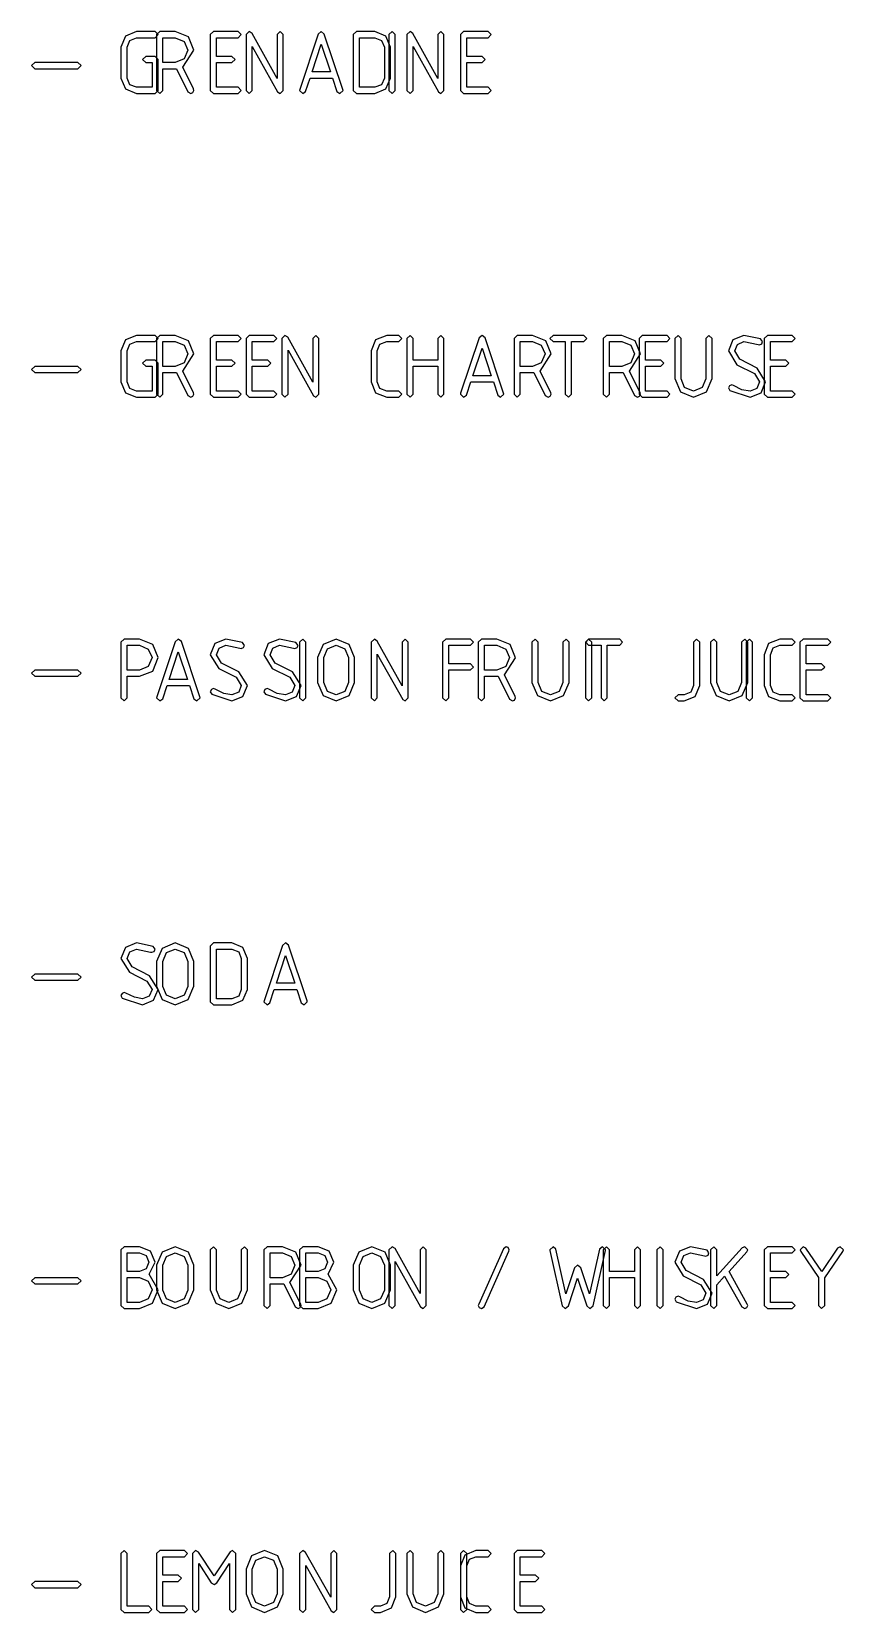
# Model space of a CAD drawing. Header units: metres. Extents: x 0 to 16.5, y 0 to 11.5.
# Drawn here: x 13.921 to 14.552, y 6.708 to 7.937 of the extents above; entities that cross this region are included whole.
import ezdxf

# ---------------------------------------------------------------- set-up
doc = ezdxf.new("R2010")
doc.units = ezdxf.units.M
for name, color, linetype in [('bourbon - whiskey', 35, 'Continuous'), ('grenadine', 40, 'Continuous'), ('soda', 4, 'Continuous')]:
    doc.layers.add(name, color=color, linetype=linetype)

msp = doc.modelspace()

# ---------------------------------------------------------------- linework, layer by layer
at = {"color": 7}
for points in [[(13.9978, 7.6596), (13.9957, 7.6648), (13.9957, 7.6889), (13.9978, 7.694), (14.0029, 7.6961), (14.0174, 7.6961), (14.0197, 7.6985), (14.0174, 7.7008), (14.0029, 7.7008), (13.9943, 7.6974), (13.9908, 7.6889), (13.9908, 7.6648), (13.9943, 7.6563), (14.0029, 7.6528), (14.0174, 7.6528), (14.0197, 7.6552), (14.0197, 7.6792), (14.0174, 7.6816), (14.0101, 7.6816), (14.0076, 7.6792), (14.0101, 7.6769), (14.015, 7.6769), (14.015, 7.6576), (14.0029, 7.6576), (13.9978, 7.6596)], [(14.0475, 7.6864), (14.0433, 7.6967), (14.0331, 7.7008), (14.0211, 7.7008), (14.0186, 7.6985), (14.0186, 7.6552), (14.0211, 7.6528), (14.0235, 7.6552), (14.0235, 7.672), (14.0331, 7.672), (14.034, 7.672), (14.0429, 7.6541), (14.0451, 7.6528), (14.0468, 7.6535), (14.0475, 7.6552), (14.0472, 7.6563), (14.0389, 7.6731), (14.0475, 7.6864)], [(14.0331, 7.6961), (14.0399, 7.6932), (14.0428, 7.6865), (14.0399, 7.6796), (14.0331, 7.6768), (14.0235, 7.6768), (14.0235, 7.6961), (14.0331, 7.6961)], [(14.0628, 7.6528), (14.0819, 7.6528), (14.0843, 7.6552), (14.0819, 7.6576), (14.0651, 7.6576), (14.0651, 7.6769), (14.0771, 7.6769), (14.0796, 7.6792), (14.0771, 7.6816), (14.0651, 7.6816), (14.0651, 7.6961), (14.0819, 7.6961), (14.0843, 7.6985), (14.0819, 7.7008), (14.0628, 7.7008), (14.0603, 7.6985), (14.0603, 7.6552), (14.0628, 7.6528)], [(14.0906, 7.6528), (14.1097, 7.6528), (14.1121, 7.6552), (14.1097, 7.6576), (14.0929, 7.6576), (14.0929, 7.6769), (14.1049, 7.6769), (14.1074, 7.6792), (14.1049, 7.6816), (14.0929, 7.6816), (14.0929, 7.6961), (14.1097, 7.6961), (14.1121, 7.6985), (14.1097, 7.7008), (14.0906, 7.7008), (14.0881, 7.6985), (14.0881, 7.6552), (14.0906, 7.6528)], [(14.1206, 7.6994), (14.1183, 7.7008), (14.1158, 7.6985), (14.1158, 7.6552), (14.1183, 7.6528), (14.1207, 7.6552), (14.1207, 7.6893), (14.1404, 7.654), (14.1424, 7.6528), (14.1447, 7.6552), (14.1447, 7.6985), (14.1424, 7.7008), (14.14, 7.6985), (14.14, 7.6645), (14.1206, 7.6994)], [(14.1974, 7.7008), (14.1888, 7.6974), (14.1853, 7.6889), (14.1853, 7.6648), (14.1888, 7.6563), (14.1974, 7.6528), (14.2069, 7.6528), (14.2093, 7.6552), (14.2069, 7.6576), (14.1974, 7.6576), (14.1922, 7.6596), (14.1901, 7.6648), (14.1901, 7.6889), (14.1922, 7.694), (14.1974, 7.6961), (14.2069, 7.6961), (14.2093, 7.6985), (14.2069, 7.7008), (14.1974, 7.7008)], [(14.2156, 7.6528), (14.2179, 7.6552), (14.2179, 7.6769), (14.2372, 7.6769), (14.2372, 7.6552), (14.2396, 7.6528), (14.2419, 7.6552), (14.2419, 7.6985), (14.2396, 7.7008), (14.2372, 7.6985), (14.2372, 7.6816), (14.2179, 7.6816), (14.2179, 7.6985), (14.2156, 7.7008), (14.2131, 7.6985), (14.2131, 7.6552), (14.2156, 7.6528)], [(14.2883, 7.6559), (14.2739, 7.699), (14.2715, 7.7008), (14.2692, 7.6989), (14.2549, 7.6559), (14.2547, 7.6552), (14.2572, 7.6528), (14.2594, 7.6544), (14.2628, 7.6648), (14.2803, 7.6648), (14.2838, 7.6544), (14.286, 7.6528), (14.2885, 7.6552), (14.2883, 7.6559)], [(14.3253, 7.6864), (14.3211, 7.6967), (14.3108, 7.7008), (14.2989, 7.7008), (14.2964, 7.6985), (14.2964, 7.6552), (14.2989, 7.6528), (14.3012, 7.6552), (14.3012, 7.672), (14.3108, 7.672), (14.3118, 7.672), (14.3207, 7.6541), (14.3229, 7.6528), (14.3246, 7.6535), (14.3253, 7.6552), (14.325, 7.6563), (14.3167, 7.6731), (14.3253, 7.6864)], [(14.3108, 7.6961), (14.3176, 7.6932), (14.3206, 7.6865), (14.3176, 7.6796), (14.3108, 7.6768), (14.3012, 7.6768), (14.3012, 7.6961), (14.3108, 7.6961)], [(14.3267, 7.6961), (14.3362, 7.6961), (14.3362, 7.6552), (14.3386, 7.6528), (14.341, 7.6552), (14.341, 7.6961), (14.3507, 7.6961), (14.3531, 7.6985), (14.3507, 7.7008), (14.3267, 7.7008), (14.3243, 7.6985), (14.3267, 7.6961)], [(14.3947, 7.6864), (14.3906, 7.6967), (14.3803, 7.7008), (14.3683, 7.7008), (14.3658, 7.6985), (14.3658, 7.6552), (14.3683, 7.6528), (14.3707, 7.6552), (14.3707, 7.672), (14.3803, 7.672), (14.3812, 7.672), (14.3901, 7.6541), (14.3924, 7.6528), (14.394, 7.6535), (14.3947, 7.6552), (14.3944, 7.6563), (14.3861, 7.6731), (14.3947, 7.6864)], [(14.3803, 7.6961), (14.3871, 7.6932), (14.39, 7.6865), (14.3871, 7.6796), (14.3803, 7.6768), (14.3707, 7.6768), (14.3707, 7.6961), (14.3803, 7.6961)], [(14.3961, 7.6528), (14.4153, 7.6528), (14.4176, 7.6552), (14.4153, 7.6576), (14.3985, 7.6576), (14.3985, 7.6769), (14.4104, 7.6769), (14.4129, 7.6792), (14.4104, 7.6816), (14.3985, 7.6816), (14.3985, 7.6961), (14.4153, 7.6961), (14.4176, 7.6985), (14.4153, 7.7008), (14.3961, 7.7008), (14.3936, 7.6985), (14.3936, 7.6552), (14.3961, 7.6528)], [(14.4479, 7.7008), (14.4456, 7.6985), (14.4456, 7.6672), (14.4426, 7.6603), (14.4358, 7.6576), (14.429, 7.6603), (14.4262, 7.6672), (14.4262, 7.6985), (14.4239, 7.7008), (14.4214, 7.6985), (14.4214, 7.6673), (14.4257, 7.657), (14.4358, 7.6528), (14.446, 7.657), (14.4503, 7.6673), (14.4503, 7.6985), (14.4479, 7.7008)], [(14.4853, 7.6755), (14.4718, 7.6823), (14.4679, 7.6889), (14.47, 7.6939), (14.4751, 7.6961), (14.4861, 7.6939), (14.4871, 7.6936), (14.4889, 7.6943), (14.4896, 7.696), (14.4881, 7.6982), (14.4751, 7.7008), (14.4665, 7.6974), (14.4631, 7.6889), (14.4696, 7.6781), (14.4832, 7.6712), (14.4872, 7.6648), (14.4851, 7.6596), (14.4799, 7.6576), (14.4735, 7.6586), (14.4669, 7.6619), (14.4656, 7.6624), (14.4639, 7.6616), (14.4631, 7.66), (14.4642, 7.658), (14.4799, 7.6528), (14.4885, 7.6563), (14.4919, 7.6648), (14.4853, 7.6755)], [(14.4933, 7.6528), (14.5125, 7.6528), (14.5149, 7.6552), (14.5125, 7.6576), (14.4957, 7.6576), (14.4957, 7.6769), (14.5076, 7.6769), (14.5101, 7.6792), (14.5076, 7.6816), (14.4957, 7.6816), (14.4957, 7.6961), (14.5125, 7.6961), (14.5149, 7.6985), (14.5125, 7.7008), (14.4933, 7.7008), (14.4908, 7.6985), (14.4908, 7.6552), (14.4933, 7.6528)], [(14.2787, 7.6695), (14.2644, 7.6695), (14.2715, 7.691), (14.2787, 7.6695)], [(13.9908, 7.4623), (13.9908, 7.4191), (13.9933, 7.4167), (13.9957, 7.4191), (13.9957, 7.4359), (14.0053, 7.4359), (14.0157, 7.4399), (14.0197, 7.4504), (14.0156, 7.4606), (14.0053, 7.4647), (13.9933, 7.4647), (13.9908, 7.4623)], [(14.0053, 7.46), (14.0121, 7.4571), (14.015, 7.4504), (14.0121, 7.4435), (14.0053, 7.4406), (13.9957, 7.4406), (13.9957, 7.46), (14.0053, 7.46)], [(14.0522, 7.4198), (14.0378, 7.4629), (14.0354, 7.4647), (14.0331, 7.4628), (14.0187, 7.4198), (14.0186, 7.4191), (14.0211, 7.4167), (14.0233, 7.4183), (14.0267, 7.4287), (14.0442, 7.4287), (14.0476, 7.4183), (14.0499, 7.4167), (14.0524, 7.4191), (14.0522, 7.4198)], [(14.0825, 7.4394), (14.069, 7.4462), (14.0651, 7.4527), (14.0672, 7.4578), (14.0724, 7.46), (14.0833, 7.4577), (14.0843, 7.4575), (14.0861, 7.4582), (14.0868, 7.4599), (14.0853, 7.4621), (14.0724, 7.4647), (14.0638, 7.4613), (14.0603, 7.4527), (14.0668, 7.442), (14.0804, 7.4351), (14.0844, 7.4287), (14.0824, 7.4235), (14.0771, 7.4214), (14.0707, 7.4225), (14.0642, 7.4258), (14.0628, 7.4263), (14.0611, 7.4255), (14.0603, 7.4239), (14.0614, 7.4219), (14.0771, 7.4167), (14.0857, 7.4202), (14.0892, 7.4287), (14.0825, 7.4394)], [(14.1242, 7.4394), (14.1107, 7.4462), (14.1068, 7.4527), (14.1089, 7.4578), (14.114, 7.46), (14.125, 7.4577), (14.126, 7.4575), (14.1278, 7.4582), (14.1285, 7.4599), (14.1269, 7.4621), (14.114, 7.4647), (14.1054, 7.4613), (14.1019, 7.4527), (14.1085, 7.442), (14.1221, 7.4351), (14.1261, 7.4287), (14.124, 7.4235), (14.1187, 7.4214), (14.1124, 7.4225), (14.1058, 7.4258), (14.1044, 7.4263), (14.1028, 7.4255), (14.1019, 7.4239), (14.1031, 7.4219), (14.1187, 7.4167), (14.1274, 7.4202), (14.1308, 7.4287), (14.1242, 7.4394)], [(14.1346, 7.4191), (14.1346, 7.4623), (14.1322, 7.4647), (14.1297, 7.4623), (14.1297, 7.4191), (14.1322, 7.4167), (14.1346, 7.4191)], [(14.1725, 7.4504), (14.1683, 7.4606), (14.1581, 7.4647), (14.1479, 7.4605), (14.1436, 7.4504), (14.1436, 7.4311), (14.1479, 7.4209), (14.1581, 7.4167), (14.1682, 7.4209), (14.1725, 7.4311), (14.1725, 7.4504)], [(14.1649, 7.4242), (14.1581, 7.4214), (14.1513, 7.4242), (14.1485, 7.431), (14.1485, 7.4504), (14.1513, 7.4572), (14.1581, 7.46), (14.1649, 7.4572), (14.1678, 7.4504), (14.1678, 7.431), (14.1649, 7.4242)], [(14.19, 7.4633), (14.1878, 7.4647), (14.1853, 7.4623), (14.1853, 7.4191), (14.1878, 7.4167), (14.1901, 7.4191), (14.1901, 7.4532), (14.2099, 7.4179), (14.2118, 7.4167), (14.2142, 7.4191), (14.2142, 7.4623), (14.2118, 7.4647), (14.2094, 7.4623), (14.2094, 7.4284), (14.19, 7.4633)], [(14.2433, 7.4167), (14.2457, 7.4191), (14.2457, 7.4408), (14.2625, 7.4408), (14.2649, 7.4431), (14.2625, 7.4455), (14.2457, 7.4455), (14.2457, 7.46), (14.2625, 7.46), (14.2649, 7.4623), (14.2625, 7.4647), (14.2433, 7.4647), (14.2408, 7.4623), (14.2408, 7.4191), (14.2433, 7.4167)], [(14.2975, 7.4503), (14.2933, 7.4606), (14.2831, 7.4647), (14.2711, 7.4647), (14.2686, 7.4623), (14.2686, 7.4191), (14.2711, 7.4167), (14.2735, 7.4191), (14.2735, 7.4359), (14.2831, 7.4359), (14.284, 7.4359), (14.2929, 7.418), (14.2951, 7.4167), (14.2968, 7.4174), (14.2975, 7.4191), (14.2972, 7.4202), (14.2889, 7.437), (14.2975, 7.4503)], [(14.2831, 7.46), (14.2899, 7.4571), (14.2928, 7.4504), (14.2899, 7.4435), (14.2831, 7.4406), (14.2735, 7.4406), (14.2735, 7.46), (14.2831, 7.46)], [(14.3368, 7.4647), (14.3344, 7.4623), (14.3344, 7.431), (14.3315, 7.4242), (14.3247, 7.4214), (14.3179, 7.4242), (14.3151, 7.431), (14.3151, 7.4623), (14.3128, 7.4647), (14.3103, 7.4623), (14.3103, 7.4311), (14.3146, 7.4209), (14.3247, 7.4167), (14.3349, 7.4209), (14.3392, 7.4311), (14.3392, 7.4623), (14.3368, 7.4647)], [(14.3568, 7.4191), (14.3568, 7.4623), (14.3544, 7.4647), (14.3519, 7.4623), (14.3519, 7.4191), (14.3544, 7.4167), (14.3568, 7.4191)], [(14.3544, 7.46), (14.364, 7.46), (14.364, 7.4191), (14.3664, 7.4167), (14.3688, 7.4191), (14.3688, 7.46), (14.3785, 7.46), (14.3808, 7.4623), (14.3785, 7.4647), (14.3544, 7.4647), (14.3521, 7.4623), (14.3544, 7.46)], [(14.4382, 7.4647), (14.4358, 7.4623), (14.4358, 7.4287), (14.4337, 7.4235), (14.4286, 7.4214), (14.4239, 7.4214), (14.4214, 7.4191), (14.4239, 7.4167), (14.4286, 7.4167), (14.4372, 7.4202), (14.4407, 7.4287), (14.4407, 7.4623), (14.4382, 7.4647)], [(14.4757, 7.4647), (14.4733, 7.4623), (14.4733, 7.431), (14.4704, 7.4242), (14.4636, 7.4214), (14.4568, 7.4242), (14.454, 7.431), (14.454, 7.4623), (14.4517, 7.4647), (14.4492, 7.4623), (14.4492, 7.4311), (14.4535, 7.4209), (14.4636, 7.4167), (14.4737, 7.4209), (14.4781, 7.4311), (14.4781, 7.4623), (14.4757, 7.4647)], [(14.4818, 7.4191), (14.4818, 7.4623), (14.4794, 7.4647), (14.4769, 7.4623), (14.4769, 7.4191), (14.4794, 7.4167), (14.4818, 7.4191)], [(14.5029, 7.4647), (14.4943, 7.4613), (14.4908, 7.4527), (14.4908, 7.4287), (14.4943, 7.4202), (14.5029, 7.4167), (14.5125, 7.4167), (14.5149, 7.4191), (14.5125, 7.4214), (14.5029, 7.4214), (14.4978, 7.4235), (14.4957, 7.4287), (14.4957, 7.4527), (14.4978, 7.4579), (14.5029, 7.46), (14.5125, 7.46), (14.5149, 7.4623), (14.5125, 7.4647), (14.5029, 7.4647)], [(14.5211, 7.4167), (14.5403, 7.4167), (14.5426, 7.4191), (14.5403, 7.4214), (14.5235, 7.4214), (14.5235, 7.4408), (14.5354, 7.4408), (14.5379, 7.4431), (14.5354, 7.4455), (14.5235, 7.4455), (14.5235, 7.46), (14.5403, 7.46), (14.5426, 7.4623), (14.5403, 7.4647), (14.5211, 7.4647), (14.5186, 7.4623), (14.5186, 7.4191), (14.5211, 7.4167)], [(14.0426, 7.4334), (14.0283, 7.4334), (14.0354, 7.4549), (14.0426, 7.4334)], [(13.9908, 6.7107), (13.9933, 6.7083), (14.0125, 6.7083), (14.0149, 6.7107), (14.0125, 6.7131), (13.9957, 6.7131), (13.9957, 6.754), (13.9933, 6.7564), (13.9908, 6.754), (13.9908, 6.7107)], [(14.0211, 6.7083), (14.0403, 6.7083), (14.0426, 6.7107), (14.0403, 6.7131), (14.0235, 6.7131), (14.0235, 6.7324), (14.0354, 6.7324), (14.0379, 6.7348), (14.0354, 6.7372), (14.0235, 6.7372), (14.0235, 6.7516), (14.0403, 6.7516), (14.0426, 6.754), (14.0403, 6.7564), (14.0211, 6.7564), (14.0186, 6.754), (14.0186, 6.7107), (14.0211, 6.7083)], [(14.0757, 6.7553), (14.0632, 6.7367), (14.051, 6.7552), (14.0489, 6.7564), (14.0464, 6.754), (14.0464, 6.7107), (14.0489, 6.7083), (14.0513, 6.7107), (14.0513, 6.7462), (14.061, 6.7314), (14.0632, 6.7299), (14.0654, 6.7314), (14.0753, 6.7462), (14.0753, 6.7107), (14.0776, 6.7083), (14.0801, 6.7107), (14.0801, 6.754), (14.0776, 6.7564), (14.0757, 6.7553)], [(14.1169, 6.742), (14.1128, 6.7522), (14.1025, 6.7564), (14.0924, 6.7522), (14.0881, 6.742), (14.0881, 6.7228), (14.0924, 6.7126), (14.1025, 6.7083), (14.1126, 6.7126), (14.1169, 6.7228), (14.1169, 6.742)], [(14.1093, 6.7159), (14.1025, 6.7131), (14.0957, 6.7159), (14.0929, 6.7227), (14.0929, 6.742), (14.0957, 6.7489), (14.1025, 6.7516), (14.1093, 6.7489), (14.1122, 6.742), (14.1122, 6.7227), (14.1093, 6.7159)], [(14.1344, 6.755), (14.1322, 6.7564), (14.1297, 6.754), (14.1297, 6.7107), (14.1322, 6.7083), (14.1346, 6.7107), (14.1346, 6.7448), (14.1543, 6.7096), (14.1563, 6.7083), (14.1586, 6.7107), (14.1586, 6.754), (14.1563, 6.7564), (14.1539, 6.754), (14.1539, 6.7201), (14.1344, 6.755)], [(14.2021, 6.7564), (14.1997, 6.754), (14.1997, 6.7203), (14.1976, 6.7152), (14.1925, 6.7131), (14.1878, 6.7131), (14.1853, 6.7107), (14.1878, 6.7083), (14.1925, 6.7083), (14.2011, 6.7119), (14.2046, 6.7203), (14.2046, 6.754), (14.2021, 6.7564)], [(14.2396, 6.7564), (14.2372, 6.754), (14.2372, 6.7227), (14.2343, 6.7159), (14.2275, 6.7131), (14.2207, 6.7159), (14.2179, 6.7227), (14.2179, 6.754), (14.2156, 6.7564), (14.2131, 6.754), (14.2131, 6.7228), (14.2174, 6.7126), (14.2275, 6.7083), (14.2376, 6.7126), (14.2419, 6.7228), (14.2419, 6.754), (14.2396, 6.7564)], [(14.2596, 6.7107), (14.2596, 6.754), (14.2572, 6.7564), (14.2547, 6.754), (14.2547, 6.7107), (14.2572, 6.7083), (14.2596, 6.7107)], [(14.2668, 6.7564), (14.2582, 6.7529), (14.2547, 6.7444), (14.2547, 6.7203), (14.2582, 6.7119), (14.2668, 6.7083), (14.2764, 6.7083), (14.2787, 6.7107), (14.2764, 6.7131), (14.2668, 6.7131), (14.2617, 6.7152), (14.2596, 6.7203), (14.2596, 6.7444), (14.2617, 6.7496), (14.2668, 6.7516), (14.2764, 6.7516), (14.2787, 6.754), (14.2764, 6.7564), (14.2668, 6.7564)], [(14.2989, 6.7083), (14.3181, 6.7083), (14.3204, 6.7107), (14.3181, 6.7131), (14.3012, 6.7131), (14.3012, 6.7324), (14.3132, 6.7324), (14.3157, 6.7348), (14.3132, 6.7372), (14.3012, 6.7372), (14.3012, 6.7516), (14.3181, 6.7516), (14.3204, 6.754), (14.3181, 6.7564), (14.2989, 6.7564), (14.2964, 6.754), (14.2964, 6.7107), (14.2989, 6.7083)]]:
    msp.add_lwpolyline(points, close=True, dxfattribs=at)
for points in [[(13.9599, 7.6744), (13.9574, 7.6768), (13.9239, 7.6768), (13.9214, 7.6744), (13.9239, 7.672), (13.9574, 7.672), (13.9599, 7.6744)], [(13.9599, 7.4383), (13.9574, 7.4406), (13.9239, 7.4406), (13.9214, 7.4383), (13.9239, 7.4359), (13.9574, 7.4359), (13.9599, 7.4383)], [(13.9599, 6.7299), (13.9574, 6.7323), (13.9239, 6.7323), (13.9214, 6.7299), (13.9239, 6.7275), (13.9574, 6.7275), (13.9599, 6.7299)]]:
    msp.add_lwpolyline(points, close=True)
at = {"layer": 'bourbon - whiskey', "color": 7}
for points in [[(14.0174, 6.9805), (14.0139, 6.989), (14.0053, 6.9925), (13.9933, 6.9925), (13.9908, 6.9901), (13.9908, 6.9468), (13.9933, 6.9444), (14.0053, 6.9444), (14.0154, 6.9487), (14.0197, 6.9589), (14.0129, 6.9711), (14.0174, 6.9805)], [(14.0475, 6.9781), (14.0433, 6.9883), (14.0331, 6.9925), (14.0229, 6.9883), (14.0186, 6.9781), (14.0186, 6.9589), (14.0229, 6.9487), (14.0331, 6.9444), (14.0432, 6.9487), (14.0475, 6.9589), (14.0475, 6.9781)], [(14.0868, 6.9925), (14.0844, 6.9901), (14.0844, 6.9588), (14.0815, 6.952), (14.0747, 6.9492), (14.0679, 6.952), (14.0651, 6.9588), (14.0651, 6.9901), (14.0628, 6.9925), (14.0603, 6.9901), (14.0603, 6.9589), (14.0646, 6.9487), (14.0747, 6.9444), (14.0849, 6.9487), (14.0892, 6.9589), (14.0892, 6.9901), (14.0868, 6.9925)], [(14.1308, 6.9781), (14.1267, 6.9883), (14.1164, 6.9925), (14.1044, 6.9925), (14.1019, 6.9901), (14.1019, 6.9468), (14.1044, 6.9444), (14.1068, 6.9468), (14.1068, 6.9637), (14.1164, 6.9637), (14.1174, 6.9637), (14.1263, 6.9458), (14.1285, 6.9444), (14.1301, 6.9452), (14.1308, 6.9468), (14.1306, 6.948), (14.1222, 6.9647), (14.1308, 6.9781)], [(14.1563, 6.9805), (14.1528, 6.989), (14.1442, 6.9925), (14.1322, 6.9925), (14.1297, 6.9901), (14.1297, 6.9468), (14.1322, 6.9444), (14.1442, 6.9444), (14.1543, 6.9487), (14.1586, 6.9589), (14.1518, 6.9711), (14.1563, 6.9805)], [(14.2003, 6.9781), (14.1961, 6.9883), (14.1858, 6.9925), (14.1757, 6.9883), (14.1714, 6.9781), (14.1714, 6.9589), (14.1757, 6.9487), (14.1858, 6.9444), (14.196, 6.9487), (14.2003, 6.9589), (14.2003, 6.9781)], [(14.2039, 6.9911), (14.2017, 6.9925), (14.1992, 6.9901), (14.1992, 6.9468), (14.2017, 6.9444), (14.204, 6.9468), (14.204, 6.981), (14.2237, 6.9457), (14.2257, 6.9444), (14.2281, 6.9468), (14.2281, 6.9901), (14.2257, 6.9925), (14.2233, 6.9901), (14.2233, 6.9562), (14.2039, 6.9911)], [(14.2694, 6.9452), (14.2711, 6.9444), (14.2733, 6.9459), (14.2924, 6.9892), (14.2926, 6.9901), (14.2919, 6.9919), (14.2903, 6.9925), (14.2881, 6.991), (14.2689, 6.9478), (14.2686, 6.9468), (14.2694, 6.9452)], [(14.3482, 6.976), (14.3458, 6.9781), (14.3435, 6.976), (14.3367, 6.9558), (14.3289, 6.9906), (14.3267, 6.9925), (14.3242, 6.9901), (14.3243, 6.9895), (14.3339, 6.9465), (14.3362, 6.9444), (14.3386, 6.9465), (14.3458, 6.9681), (14.3531, 6.9465), (14.3554, 6.9444), (14.3579, 6.9465), (14.3674, 6.9895), (14.3675, 6.9901), (14.3651, 6.9925), (14.3628, 6.9906), (14.355, 6.9558), (14.3482, 6.976)], [(14.3683, 6.9444), (14.3707, 6.9468), (14.3707, 6.9685), (14.39, 6.9685), (14.39, 6.9468), (14.3924, 6.9444), (14.3947, 6.9468), (14.3947, 6.9901), (14.3924, 6.9925), (14.39, 6.9901), (14.39, 6.9733), (14.3707, 6.9733), (14.3707, 6.9901), (14.3683, 6.9925), (14.3658, 6.9901), (14.3658, 6.9468), (14.3683, 6.9444)], [(14.4124, 6.9468), (14.4124, 6.9901), (14.41, 6.9925), (14.4075, 6.9901), (14.4075, 6.9468), (14.41, 6.9444), (14.4124, 6.9468)], [(14.4436, 6.9671), (14.4301, 6.974), (14.4262, 6.9805), (14.4283, 6.9856), (14.4335, 6.9877), (14.4444, 6.9855), (14.4454, 6.9853), (14.4472, 6.9859), (14.4479, 6.9877), (14.4464, 6.9899), (14.4335, 6.9925), (14.4249, 6.989), (14.4214, 6.9805), (14.4279, 6.9698), (14.4415, 6.9628), (14.4456, 6.9564), (14.4435, 6.9513), (14.4382, 6.9492), (14.4318, 6.9502), (14.4253, 6.9536), (14.4239, 6.954), (14.4222, 6.9533), (14.4214, 6.9517), (14.4225, 6.9497), (14.4382, 6.9444), (14.4468, 6.948), (14.4503, 6.9564), (14.4436, 6.9671)], [(14.4735, 6.9457), (14.4757, 6.9444), (14.4774, 6.9452), (14.4781, 6.9468), (14.4776, 6.948), (14.4636, 6.9734), (14.4774, 6.9885), (14.4781, 6.9901), (14.4757, 6.9925), (14.4737, 6.9917), (14.454, 6.9698), (14.454, 6.9901), (14.4517, 6.9925), (14.4492, 6.9901), (14.4492, 6.9468), (14.4517, 6.9444), (14.454, 6.9468), (14.454, 6.9628), (14.4601, 6.9696), (14.4735, 6.9457)], [(14.4933, 6.9444), (14.5125, 6.9444), (14.5149, 6.9468), (14.5125, 6.9492), (14.4957, 6.9492), (14.4957, 6.9685), (14.5076, 6.9685), (14.5101, 6.9709), (14.5076, 6.9733), (14.4957, 6.9733), (14.4957, 6.9877), (14.5125, 6.9877), (14.5149, 6.9901), (14.5125, 6.9925), (14.4933, 6.9925), (14.4908, 6.9901), (14.4908, 6.9468), (14.4933, 6.9444)], [(14.5519, 6.9887), (14.5524, 6.9901), (14.5499, 6.9925), (14.5479, 6.9915), (14.5356, 6.9734), (14.5231, 6.9915), (14.5211, 6.9925), (14.5187, 6.9901), (14.5193, 6.9887), (14.5331, 6.9685), (14.5331, 6.9468), (14.5354, 6.9444), (14.5379, 6.9468), (14.5379, 6.9684), (14.5519, 6.9887)], [(14.0053, 6.9877), (14.0104, 6.9857), (14.0126, 6.9805), (14.0104, 6.9754), (14.0053, 6.9733), (13.9957, 6.9733), (13.9957, 6.9877), (14.0053, 6.9877)], [(14.0399, 6.952), (14.0331, 6.9492), (14.0263, 6.952), (14.0235, 6.9588), (14.0235, 6.9781), (14.0263, 6.985), (14.0331, 6.9877), (14.0399, 6.985), (14.0428, 6.9781), (14.0428, 6.9588), (14.0399, 6.952)], [(14.1164, 6.9877), (14.1232, 6.9849), (14.1261, 6.9781), (14.1232, 6.9713), (14.1164, 6.9684), (14.1068, 6.9684), (14.1068, 6.9877), (14.1164, 6.9877)], [(14.1442, 6.9877), (14.1493, 6.9857), (14.1515, 6.9805), (14.1493, 6.9754), (14.1442, 6.9733), (14.1346, 6.9733), (14.1346, 6.9877), (14.1442, 6.9877)], [(14.1926, 6.952), (14.1858, 6.9492), (14.179, 6.952), (14.1763, 6.9588), (14.1763, 6.9781), (14.179, 6.985), (14.1858, 6.9877), (14.1926, 6.985), (14.1956, 6.9781), (14.1956, 6.9588), (14.1926, 6.952)], [(14.0053, 6.9685), (14.0121, 6.9657), (14.015, 6.9589), (14.0121, 6.952), (14.0053, 6.9492), (13.9957, 6.9492), (13.9957, 6.9685), (14.0053, 6.9685)], [(14.1442, 6.9685), (14.151, 6.9657), (14.1539, 6.9589), (14.151, 6.952), (14.1442, 6.9492), (14.1346, 6.9492), (14.1346, 6.9685), (14.1442, 6.9685)]]:
    msp.add_lwpolyline(points, close=True, dxfattribs=at)
at = {"layer": 'bourbon - whiskey'}
msp.add_lwpolyline([(13.9599, 6.966), (13.9574, 6.9684), (13.9239, 6.9684), (13.9214, 6.966), (13.9239, 6.9637), (13.9574, 6.9637), (13.9599, 6.966)], close=True, dxfattribs=at)
at = {"layer": 'grenadine', "color": 7}
for points in [[(13.9978, 7.8957), (13.9957, 7.9009), (13.9957, 7.925), (13.9978, 7.9301), (14.0029, 7.9322), (14.0174, 7.9322), (14.0197, 7.9346), (14.0174, 7.937), (14.0029, 7.937), (13.9943, 7.9335), (13.9908, 7.925), (13.9908, 7.9009), (13.9943, 7.8924), (14.0029, 7.8889), (14.0174, 7.8889), (14.0197, 7.8913), (14.0197, 7.9154), (14.0174, 7.9177), (14.0101, 7.9177), (14.0076, 7.9154), (14.0101, 7.913), (14.015, 7.913), (14.015, 7.8937), (14.0029, 7.8937), (13.9978, 7.8957)], [(14.0475, 7.9225), (14.0433, 7.9328), (14.0331, 7.937), (14.0211, 7.937), (14.0186, 7.9346), (14.0186, 7.8913), (14.0211, 7.8889), (14.0235, 7.8913), (14.0235, 7.9081), (14.0331, 7.9081), (14.034, 7.9081), (14.0429, 7.8902), (14.0451, 7.8889), (14.0468, 7.8896), (14.0475, 7.8913), (14.0472, 7.8924), (14.0389, 7.9092), (14.0475, 7.9225)], [(14.0628, 7.8889), (14.0819, 7.8889), (14.0843, 7.8913), (14.0819, 7.8937), (14.0651, 7.8937), (14.0651, 7.913), (14.0771, 7.913), (14.0796, 7.9154), (14.0771, 7.9177), (14.0651, 7.9177), (14.0651, 7.9322), (14.0819, 7.9322), (14.0843, 7.9346), (14.0819, 7.937), (14.0628, 7.937), (14.0603, 7.9346), (14.0603, 7.8913), (14.0628, 7.8889)], [(14.0928, 7.9355), (14.0906, 7.937), (14.0881, 7.9346), (14.0881, 7.8913), (14.0906, 7.8889), (14.0929, 7.8913), (14.0929, 7.9254), (14.1126, 7.8901), (14.1146, 7.8889), (14.1169, 7.8913), (14.1169, 7.9346), (14.1146, 7.937), (14.1122, 7.9346), (14.1122, 7.9006), (14.0928, 7.9355)], [(14.1633, 7.892), (14.1489, 7.9351), (14.1465, 7.937), (14.1442, 7.935), (14.1299, 7.892), (14.1297, 7.8913), (14.1322, 7.8889), (14.1344, 7.8905), (14.1378, 7.9009), (14.1553, 7.9009), (14.1587, 7.8905), (14.161, 7.8889), (14.1635, 7.8913), (14.1633, 7.892)], [(14.1714, 7.8913), (14.1739, 7.8889), (14.1882, 7.8889), (14.1968, 7.8924), (14.2003, 7.9009), (14.2003, 7.925), (14.1968, 7.9335), (14.1882, 7.937), (14.1739, 7.937), (14.1714, 7.9346), (14.1714, 7.8913)], [(14.204, 7.8913), (14.204, 7.9346), (14.2017, 7.937), (14.1992, 7.9346), (14.1992, 7.8913), (14.2017, 7.8889), (14.204, 7.8913)], [(14.2178, 7.9355), (14.2156, 7.937), (14.2131, 7.9346), (14.2131, 7.8913), (14.2156, 7.8889), (14.2179, 7.8913), (14.2179, 7.9254), (14.2376, 7.8901), (14.2396, 7.8889), (14.2419, 7.8913), (14.2419, 7.9346), (14.2396, 7.937), (14.2372, 7.9346), (14.2372, 7.9006), (14.2178, 7.9355)], [(14.2572, 7.8889), (14.2764, 7.8889), (14.2787, 7.8913), (14.2764, 7.8937), (14.2596, 7.8937), (14.2596, 7.913), (14.2715, 7.913), (14.274, 7.9154), (14.2715, 7.9177), (14.2596, 7.9177), (14.2596, 7.9322), (14.2764, 7.9322), (14.2787, 7.9346), (14.2764, 7.937), (14.2572, 7.937), (14.2547, 7.9346), (14.2547, 7.8913), (14.2572, 7.8889)], [(14.0331, 7.9322), (14.0399, 7.9294), (14.0428, 7.9226), (14.0399, 7.9158), (14.0331, 7.9129), (14.0235, 7.9129), (14.0235, 7.9322), (14.0331, 7.9322)], [(14.1538, 7.9056), (14.1394, 7.9056), (14.1465, 7.9271), (14.1538, 7.9056)], [(14.1882, 7.9322), (14.1935, 7.9301), (14.1956, 7.925), (14.1956, 7.9009), (14.1935, 7.8957), (14.1882, 7.8937), (14.1763, 7.8937), (14.1763, 7.9322), (14.1882, 7.9322)]]:
    msp.add_lwpolyline(points, close=True, dxfattribs=at)
at = {"layer": 'grenadine'}
msp.add_lwpolyline([(13.9599, 7.9105), (13.9574, 7.9129), (13.9239, 7.9129), (13.9214, 7.9105), (13.9239, 7.9081), (13.9574, 7.9081), (13.9599, 7.9105)], close=True, dxfattribs=at)
at = {"layer": 'soda', "color": 7}
for points in [[(14.0131, 7.2032), (13.9996, 7.2101), (13.9957, 7.2166), (13.9978, 7.2217), (14.0029, 7.2238), (14.0139, 7.2216), (14.0149, 7.2214), (14.0167, 7.2221), (14.0174, 7.2238), (14.0158, 7.226), (14.0029, 7.2286), (13.9943, 7.2252), (13.9908, 7.2166), (13.9974, 7.2059), (14.011, 7.1989), (14.015, 7.1925), (14.0129, 7.1874), (14.0076, 7.1853), (14.0013, 7.1864), (13.9947, 7.1897), (13.9933, 7.1902), (13.9917, 7.1894), (13.9908, 7.1878), (13.9919, 7.1858), (14.0076, 7.1806), (14.0162, 7.1841), (14.0197, 7.1925), (14.0131, 7.2032)], [(14.0475, 7.2142), (14.0433, 7.2244), (14.0331, 7.2286), (14.0229, 7.2244), (14.0186, 7.2142), (14.0186, 7.195), (14.0229, 7.1848), (14.0331, 7.1806), (14.0432, 7.1848), (14.0475, 7.195), (14.0475, 7.2142)], [(14.0603, 7.1829), (14.0628, 7.1806), (14.0771, 7.1806), (14.0857, 7.1841), (14.0892, 7.1925), (14.0892, 7.2166), (14.0857, 7.2252), (14.0771, 7.2286), (14.0628, 7.2286), (14.0603, 7.2262), (14.0603, 7.1829)], [(14.1356, 7.1837), (14.1211, 7.2268), (14.1187, 7.2286), (14.1164, 7.2267), (14.1021, 7.1837), (14.1019, 7.1829), (14.1044, 7.1806), (14.1067, 7.1822), (14.11, 7.1925), (14.1275, 7.1925), (14.131, 7.1822), (14.1332, 7.1806), (14.1357, 7.1829), (14.1356, 7.1837)], [(14.0399, 7.1881), (14.0331, 7.1853), (14.0263, 7.1881), (14.0235, 7.1949), (14.0235, 7.2142), (14.0263, 7.2211), (14.0331, 7.2238), (14.0399, 7.2211), (14.0428, 7.2142), (14.0428, 7.1949), (14.0399, 7.1881)], [(14.0771, 7.2238), (14.0824, 7.2218), (14.0844, 7.2166), (14.0844, 7.1925), (14.0824, 7.1874), (14.0771, 7.1853), (14.0651, 7.1853), (14.0651, 7.2238), (14.0771, 7.2238)], [(14.126, 7.1973), (14.1117, 7.1973), (14.1187, 7.2188), (14.126, 7.1973)]]:
    msp.add_lwpolyline(points, close=True, dxfattribs=at)
at = {"layer": 'soda'}
msp.add_lwpolyline([(13.9599, 7.2021), (13.9574, 7.2045), (13.9239, 7.2045), (13.9214, 7.2021), (13.9239, 7.1998), (13.9574, 7.1998), (13.9599, 7.2021)], close=True, dxfattribs=at)

doc.saveas('drawing.dxf')
